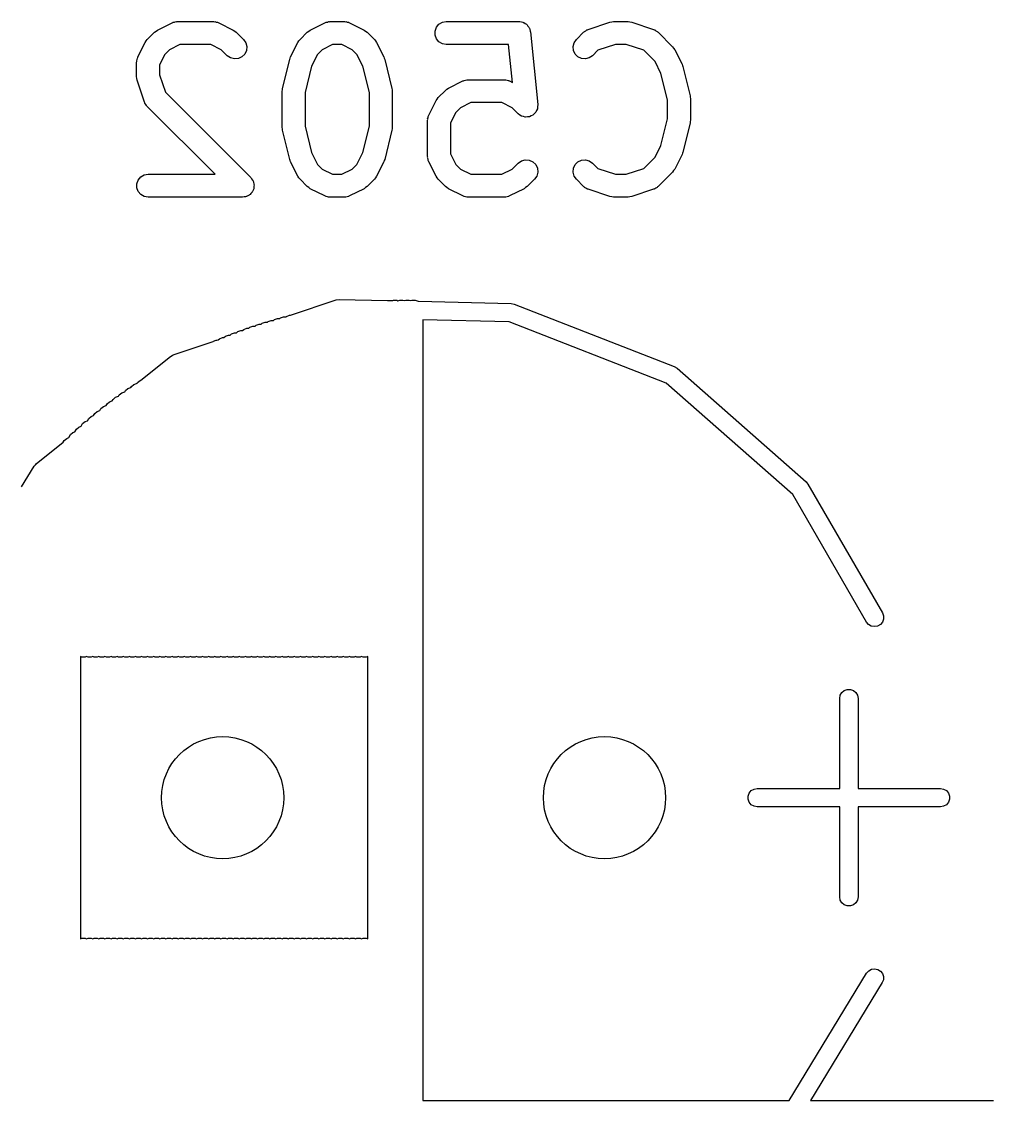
# Model space of a CAD drawing. Extents: x 25 to 326, y -201 to -21.
# Drawn here: x 74.92 to 81.29, y -29.13 to -22.07 of the extents above; entities that cross this region are included whole.
import ezdxf

# ---------------------------------------------------------------- set-up
doc = ezdxf.new("R2010")
doc.units = 0
doc.header["$MEASUREMENT"] = 0
doc.layers.add('BLACK', color=7, linetype='CONTINUOUS')

msp = doc.modelspace()

# ---------------------------------------------------------------- linework, layer by layer
at = {"layer": 'Black'}
for p, q in [((75.8136, -22.1229), (75.9088, -22.0753)), ((75.9088, -22.0753), (75.913, -22.0741)), ((75.913, -22.0741), (75.9167, -22.0719)), ((75.9167, -22.0719), (75.9254, -22.0704)), ((75.9254, -22.0704), (75.9338, -22.0679)), ((75.9338, -22.0679), (75.9381, -22.0681)), ((75.9381, -22.0681), (75.9424, -22.0674)), ((75.9424, -22.0674), (76.1805, -22.0674)), ((76.1805, -22.0674), (76.1847, -22.0681)), ((76.1847, -22.0681), (76.189, -22.0679)), ((76.189, -22.0679), (76.1975, -22.0704)), ((76.1975, -22.0704), (76.2061, -22.0719)), ((76.2061, -22.0719), (76.2099, -22.0741)), ((76.2099, -22.0741), (76.214, -22.0753)), ((76.214, -22.0753), (76.3093, -22.1229)), ((76.8136, -22.1229), (76.9088, -22.0753)), ((76.9088, -22.0753), (76.913, -22.0741)), ((76.913, -22.0741), (76.9167, -22.0719)), ((76.9167, -22.0719), (76.9254, -22.0704)), ((76.9254, -22.0704), (76.9338, -22.0679)), ((76.9338, -22.0679), (76.9381, -22.0681)), ((76.9381, -22.0681), (76.9424, -22.0674)), ((76.9424, -22.0674), (77.0376, -22.0674)), ((77.0376, -22.0674), (77.0419, -22.0681)), ((77.0419, -22.0681), (77.0462, -22.0679)), ((77.0462, -22.0679), (77.0546, -22.0704)), ((77.0546, -22.0704), (77.0633, -22.0719)), ((77.0633, -22.0719), (77.067, -22.0741)), ((77.067, -22.0741), (77.0712, -22.0753)), ((77.0712, -22.0753), (77.1664, -22.1229)), ((77.6304, -22.1294), (77.6393, -22.1049)), ((77.6393, -22.1049), (77.6561, -22.0849)), ((77.6561, -22.0849), (77.6786, -22.0719)), ((77.6786, -22.0719), (77.7043, -22.0674)), ((77.7043, -22.0674), (78.1805, -22.0674)), ((78.1805, -22.0674), (78.1833, -22.0679)), ((78.1833, -22.0679), (78.1861, -22.0676)), ((78.1861, -22.0676), (78.196, -22.0701)), ((78.196, -22.0701), (78.2061, -22.0719)), ((78.2061, -22.0719), (78.2086, -22.0733)), ((78.2086, -22.0733), (78.2113, -22.074)), ((78.2113, -22.074), (78.2198, -22.0798)), ((78.2198, -22.0798), (78.2287, -22.0849)), ((78.2287, -22.0849), (78.2305, -22.0871)), ((78.2305, -22.0871), (78.2328, -22.0887)), ((78.2328, -22.0887), (78.2388, -22.097)), ((78.2388, -22.097), (78.2454, -22.1049)), ((78.2454, -22.1049), (78.2464, -22.1075)), ((78.2464, -22.1075), (78.2481, -22.1098)), ((78.2481, -22.1098), (78.2508, -22.1197)), ((78.6329, -22.1188), (78.7758, -22.0712)), ((78.7758, -22.0712), (78.7877, -22.0695)), ((78.7877, -22.0695), (78.7995, -22.0674)), ((78.7995, -22.0674), (78.8948, -22.0674)), ((78.8948, -22.0674), (78.9066, -22.0695)), ((78.9066, -22.0695), (78.9185, -22.0712)), ((78.9185, -22.0712), (79.0613, -22.1188)), ((75.7465, -22.1846), (75.7941, -22.137)), ((75.7941, -22.137), (75.8039, -22.1301)), ((75.8039, -22.1301), (75.8136, -22.1229)), ((76.3093, -22.1229), (76.3189, -22.1301)), ((76.3189, -22.1301), (76.3287, -22.137)), ((76.3287, -22.137), (76.3764, -22.1846)), ((76.7465, -22.1846), (76.7941, -22.137)), ((76.7941, -22.137), (76.8039, -22.1301)), ((76.8039, -22.1301), (76.8136, -22.1229)), ((77.1664, -22.1229), (77.1761, -22.1301)), ((77.1761, -22.1301), (77.1859, -22.137)), ((77.1859, -22.137), (77.2335, -22.1846)), ((77.6304, -22.1554), (77.6304, -22.1294)), ((77.6393, -22.1799), (77.6304, -22.1554)), ((77.6561, -22.1998), (77.6393, -22.1799)), ((78.2508, -22.1197), (78.2543, -22.1294)), ((78.2543, -22.1294), (78.2543, -22.1322)), ((78.2543, -22.1322), (78.2551, -22.1349)), ((78.2551, -22.1349), (78.3027, -22.6111)), ((78.556, -22.1846), (78.6036, -22.137)), ((78.6036, -22.137), (78.6072, -22.1345)), ((78.6072, -22.1345), (78.61, -22.1313)), ((78.61, -22.1313), (78.6178, -22.1271)), ((78.6178, -22.1271), (78.625, -22.122)), ((78.625, -22.122), (78.6291, -22.1209)), ((78.6291, -22.1209), (78.6329, -22.1188)), ((79.0613, -22.1188), (79.0651, -22.1209)), ((79.0651, -22.1209), (79.0693, -22.122)), ((79.0693, -22.122), (79.0765, -22.1271)), ((79.0765, -22.1271), (79.0842, -22.1313)), ((79.0842, -22.1313), (79.0871, -22.1345)), ((79.0871, -22.1345), (79.0907, -22.137)), ((79.0907, -22.137), (79.1859, -22.2322)), ((75.6848, -22.2993), (75.7324, -22.2041)), ((75.7324, -22.2041), (75.7396, -22.1944)), ((75.7396, -22.1944), (75.7465, -22.1846)), ((75.8916, -22.2516), (75.8612, -22.282)), ((75.9601, -22.2174), (75.8916, -22.2516)), ((76.1628, -22.2174), (75.9601, -22.2174)), ((76.2313, -22.2516), (76.1628, -22.2174)), ((76.2703, -22.2907), (76.2313, -22.2516)), ((76.3764, -22.1846), (76.3913, -22.2059)), ((76.3913, -22.2059), (76.398, -22.2311)), ((76.398, -22.2311), (76.3958, -22.257)), ((76.6848, -22.2993), (76.7324, -22.2041)), ((76.7324, -22.2041), (76.7396, -22.1944)), ((76.7396, -22.1944), (76.7465, -22.1846)), ((76.8916, -22.2516), (76.8612, -22.282)), ((76.9601, -22.2174), (76.8916, -22.2516)), ((77.0199, -22.2174), (76.9601, -22.2174)), ((77.0884, -22.2516), (77.0199, -22.2174)), ((77.1188, -22.282), (77.0884, -22.2516)), ((77.2335, -22.1846), (77.2404, -22.1944)), ((77.2404, -22.1944), (77.2476, -22.2041)), ((77.2476, -22.2041), (77.2952, -22.2993)), ((77.6786, -22.2129), (77.6561, -22.1998)), ((77.7043, -22.2174), (77.6786, -22.2129)), ((78.1126, -22.2174), (77.7043, -22.2174)), ((78.1374, -22.4656), (78.1126, -22.2174)), ((78.5343, -22.2311), (78.5411, -22.2059)), ((78.5366, -22.257), (78.5343, -22.2311)), ((78.5411, -22.2059), (78.556, -22.1846)), ((78.8117, -22.2174), (78.6972, -22.2556)), ((78.8826, -22.2174), (78.8117, -22.2174)), ((78.9971, -22.2556), (78.8826, -22.2174)), ((79.1859, -22.2322), (79.1928, -22.242)), ((79.1928, -22.242), (79.1999, -22.2517)), ((79.1999, -22.2517), (79.2476, -22.3469)), ((75.6774, -22.3243), (75.6799, -22.3159)), ((75.6777, -22.3286), (75.6774, -22.3243)), ((75.6799, -22.3159), (75.6814, -22.3072)), ((75.6814, -22.3072), (75.6836, -22.3035)), ((75.6836, -22.3035), (75.6848, -22.2993)), ((75.8612, -22.282), (75.8269, -22.3506)), ((76.2916, -22.3056), (76.2703, -22.2907)), ((76.3168, -22.3123), (76.2916, -22.3056)), ((76.3427, -22.3101), (76.3168, -22.3123)), ((76.3664, -22.2991), (76.3427, -22.3101)), ((76.3848, -22.2806), (76.3664, -22.2991)), ((76.3958, -22.257), (76.3848, -22.2806)), ((76.6315, -22.5051), (76.6791, -22.3147)), ((76.6791, -22.3147), (76.6825, -22.3072)), ((76.6825, -22.3072), (76.6848, -22.2993)), ((76.8612, -22.282), (76.8227, -22.359)), ((77.1573, -22.359), (77.1188, -22.282)), ((77.2952, -22.2993), (77.2975, -22.3072)), ((77.2975, -22.3072), (77.3009, -22.3147)), ((77.3009, -22.3147), (77.3485, -22.5051)), ((78.5476, -22.2806), (78.5366, -22.257)), ((78.566, -22.2991), (78.5476, -22.2806)), ((78.5896, -22.3101), (78.566, -22.2991)), ((78.6156, -22.3123), (78.5896, -22.3101)), ((78.6407, -22.3056), (78.6156, -22.3123)), ((78.6621, -22.2907), (78.6407, -22.3056)), ((78.6972, -22.2556), (78.6621, -22.2907)), ((79.0712, -22.3297), (78.9971, -22.2556)), ((75.6769, -22.3329), (75.6777, -22.3286)), ((75.6769, -22.4281), (75.6769, -22.3329)), ((75.8269, -22.3506), (75.8269, -22.4159)), ((76.8227, -22.359), (76.7793, -22.5326)), ((77.2007, -22.5326), (77.1573, -22.359)), ((79.1097, -22.4067), (79.0712, -22.3297)), ((79.2476, -22.3469), (79.2499, -22.3548)), ((79.2499, -22.3548), (79.2532, -22.3623)), ((79.2532, -22.3623), (79.3009, -22.5528)), ((75.679, -22.4399), (75.6769, -22.4281)), ((75.6808, -22.4518), (75.679, -22.4399)), ((75.7284, -22.5947), (75.6808, -22.4518)), ((75.8269, -22.4159), (75.8651, -22.5304)), ((77.7184, -22.5039), (77.8136, -22.4563)), ((77.8136, -22.4563), (77.8177, -22.455)), ((77.8177, -22.455), (77.8215, -22.4529)), ((77.8215, -22.4529), (77.8301, -22.4513)), ((77.8301, -22.4513), (77.8386, -22.4488)), ((77.8386, -22.4488), (77.8429, -22.4491)), ((77.8429, -22.4491), (77.8471, -22.4483)), ((77.8471, -22.4483), (78.0852, -22.4483)), ((78.0852, -22.4483), (78.0895, -22.4491)), ((78.0895, -22.4491), (78.0938, -22.4488)), ((78.0938, -22.4488), (78.1022, -22.4513)), ((78.1022, -22.4513), (78.1109, -22.4529)), ((78.1109, -22.4529), (78.1146, -22.455)), ((78.1146, -22.455), (78.1188, -22.4563)), ((78.1188, -22.4563), (78.1374, -22.4656)), ((79.1531, -22.5802), (79.1097, -22.4067)), ((75.8651, -22.5304), (76.424, -23.0893)), ((76.6293, -22.5233), (76.6309, -22.5143)), ((76.6293, -22.7614), (76.6293, -22.5233)), ((76.6309, -22.5143), (76.6315, -22.5051)), ((76.7793, -22.5326), (76.7793, -22.7522)), ((77.2007, -22.7522), (77.2007, -22.5326)), ((77.3485, -22.5051), (77.3491, -22.5143)), ((77.3491, -22.5143), (77.3507, -22.5233)), ((77.3507, -22.5233), (77.3507, -22.7614)), ((77.6513, -22.5655), (77.6989, -22.5179)), ((77.6989, -22.5179), (77.7087, -22.511)), ((77.7087, -22.511), (77.7184, -22.5039)), ((75.7304, -22.5985), (75.7284, -22.5947)), ((75.7315, -22.6026), (75.7304, -22.5985)), ((75.7366, -22.6098), (75.7315, -22.6026)), ((77.5896, -22.6803), (77.6372, -22.585)), ((77.6372, -22.585), (77.6444, -22.5754)), ((77.6444, -22.5754), (77.6513, -22.5655)), ((77.8648, -22.5983), (77.7963, -22.6326)), ((78.0675, -22.5983), (77.8648, -22.5983)), ((78.136, -22.6326), (78.0675, -22.5983)), ((79.1531, -22.7046), (79.1531, -22.5802)), ((79.3009, -22.5528), (79.3015, -22.5619)), ((79.3015, -22.5619), (79.3031, -22.571)), ((79.3031, -22.571), (79.3031, -22.7138)), ((75.7408, -22.6176), (75.7366, -22.6098)), ((75.744, -22.6204), (75.7408, -22.6176)), ((75.7465, -22.624), (75.744, -22.6204)), ((76.1899, -23.0674), (75.7465, -22.624)), ((77.7659, -22.663), (77.7317, -22.7315)), ((77.7963, -22.6326), (77.7659, -22.663)), ((78.1751, -22.6716), (78.136, -22.6326)), ((78.1754, -22.6719), (78.1751, -22.6716)), ((78.1757, -22.6723), (78.1754, -22.6719)), ((78.1861, -22.6793), (78.1757, -22.6723)), ((78.2806, -22.6705), (78.2719, -22.6795)), ((78.2895, -22.6616), (78.2806, -22.6705)), ((78.2897, -22.6612), (78.2895, -22.6616)), ((78.2901, -22.6608), (78.2897, -22.6612)), ((78.2952, -22.6494), (78.2901, -22.6608)), ((78.3005, -22.638), (78.2952, -22.6494)), ((78.3006, -22.6375), (78.3005, -22.638)), ((78.3008, -22.6371), (78.3006, -22.6375)), ((78.3017, -22.6245), (78.3008, -22.6371)), ((78.3028, -22.612), (78.3017, -22.6245)), ((78.3027, -22.6111), (78.3027, -22.6116)), ((78.3027, -22.6116), (78.3028, -22.612)), ((77.5817, -22.7138), (77.5824, -22.7096)), ((77.5817, -22.9519), (77.5817, -22.7138)), ((77.5822, -22.7052), (77.5847, -22.6968)), ((77.5824, -22.7096), (77.5822, -22.7052)), ((77.5847, -22.6968), (77.5862, -22.6882)), ((77.5862, -22.6882), (77.5884, -22.6844)), ((77.5884, -22.6844), (77.5896, -22.6803)), ((77.7317, -22.7315), (77.7317, -22.9342)), ((78.1964, -22.6865), (78.1861, -22.6793)), ((78.1969, -22.6867), (78.1964, -22.6865)), ((78.1972, -22.6869), (78.1969, -22.6867)), ((78.2095, -22.69), (78.1972, -22.6869)), ((78.2216, -22.6933), (78.2095, -22.69)), ((78.222, -22.6932), (78.2216, -22.6933)), ((78.2225, -22.6934), (78.222, -22.6932)), ((78.235, -22.6921), (78.2225, -22.6934)), ((78.2475, -22.691), (78.235, -22.6921)), ((78.2479, -22.6908), (78.2475, -22.691)), ((78.2484, -22.6908), (78.2479, -22.6908)), ((78.2597, -22.6853), (78.2484, -22.6908)), ((78.2711, -22.68), (78.2597, -22.6853)), ((78.2714, -22.6797), (78.2711, -22.68)), ((78.2719, -22.6795), (78.2714, -22.6797)), ((79.1097, -22.8781), (79.1531, -22.7046)), ((79.3009, -22.732), (79.2532, -22.9225)), ((79.3015, -22.7228), (79.3009, -22.732)), ((79.3031, -22.7138), (79.3015, -22.7228)), ((76.6309, -22.7705), (76.6293, -22.7614)), ((76.6315, -22.7796), (76.6309, -22.7705)), ((76.6791, -22.9701), (76.6315, -22.7796)), ((76.7793, -22.7522), (76.8227, -22.9257)), ((77.1573, -22.9257), (77.2007, -22.7522)), ((77.3485, -22.7796), (77.3009, -22.9701)), ((77.3491, -22.7705), (77.3485, -22.7796)), ((77.3507, -22.7614), (77.3491, -22.7705)), ((79.0712, -22.9551), (79.1097, -22.8781)), ((76.8227, -22.9257), (76.8612, -23.0027)), ((77.1188, -23.0027), (77.1573, -22.9257)), ((77.5824, -22.9562), (77.5817, -22.9519)), ((77.5822, -22.9605), (77.5824, -22.9562)), ((77.5847, -22.9689), (77.5822, -22.9605)), ((77.7317, -22.9342), (77.7659, -23.0027)), ((78.9971, -23.0292), (79.0712, -22.9551)), ((79.2476, -22.9378), (79.1999, -23.0331)), ((79.2499, -22.93), (79.2476, -22.9378)), ((79.2532, -22.9225), (79.2499, -22.93)), ((76.6825, -22.9776), (76.6791, -22.9701)), ((76.6848, -22.9854), (76.6825, -22.9776)), ((76.7324, -23.0807), (76.6848, -22.9854)), ((76.8612, -23.0027), (76.8916, -23.0331)), ((77.0884, -23.0331), (77.1188, -23.0027)), ((77.2952, -22.9854), (77.2476, -23.0807)), ((77.2975, -22.9776), (77.2952, -22.9854)), ((77.3009, -22.9701), (77.2975, -22.9776)), ((77.5862, -22.9776), (77.5847, -22.9689)), ((77.5884, -22.9813), (77.5862, -22.9776)), ((77.5896, -22.9854), (77.5884, -22.9813)), ((77.6372, -23.0807), (77.5896, -22.9854)), ((77.7659, -23.0027), (77.7963, -23.0331)), ((78.136, -23.0331), (78.1751, -22.9941)), ((78.1751, -22.9941), (78.1964, -22.9792)), ((78.1964, -22.9792), (78.2216, -22.9724)), ((78.2216, -22.9724), (78.2475, -22.9747)), ((78.2475, -22.9747), (78.2711, -22.9857)), ((78.2711, -22.9857), (78.2895, -23.0041)), ((78.2895, -23.0041), (78.3005, -23.0277)), ((78.3005, -23.0277), (78.3028, -23.0537)), ((78.5343, -23.0537), (78.5366, -23.0277)), ((78.5366, -23.0277), (78.5476, -23.0041)), ((78.5476, -23.0041), (78.566, -22.9857)), ((78.566, -22.9857), (78.5896, -22.9747)), ((78.5896, -22.9747), (78.6156, -22.9724)), ((78.6156, -22.9724), (78.6407, -22.9792)), ((78.6407, -22.9792), (78.6621, -22.9941)), ((78.6621, -22.9941), (78.6972, -23.0292)), ((78.6972, -23.0292), (78.8117, -23.0674)), ((78.8826, -23.0674), (78.9971, -23.0292)), ((75.687, -23.1049), (75.7037, -23.0849)), ((75.7037, -23.0849), (75.7263, -23.0719)), ((75.7263, -23.0719), (75.7519, -23.0674)), ((75.7519, -23.0674), (76.1899, -23.0674)), ((76.424, -23.0893), (76.4296, -23.0974)), ((76.4296, -23.0974), (76.4359, -23.1049)), ((76.7396, -23.0903), (76.7324, -23.0807)), ((76.7465, -23.1002), (76.7396, -23.0903)), ((76.7941, -23.1478), (76.7465, -23.1002)), ((76.8916, -23.0331), (76.9601, -23.0674)), ((76.9601, -23.0674), (77.0199, -23.0674)), ((77.0199, -23.0674), (77.0884, -23.0331)), ((77.2335, -23.1002), (77.1859, -23.1478)), ((77.2404, -23.0903), (77.2335, -23.1002)), ((77.2476, -23.0807), (77.2404, -23.0903)), ((77.6444, -23.0903), (77.6372, -23.0807)), ((77.6513, -23.1002), (77.6444, -23.0903)), ((77.6989, -23.1478), (77.6513, -23.1002)), ((77.7963, -23.0331), (77.8648, -23.0674)), ((77.8648, -23.0674), (78.0675, -23.0674)), ((78.0675, -23.0674), (78.136, -23.0331)), ((78.2811, -23.1002), (78.2335, -23.1478)), ((78.2961, -23.0788), (78.2811, -23.1002)), ((78.3028, -23.0537), (78.2961, -23.0788)), ((78.5411, -23.0788), (78.5343, -23.0537)), ((78.556, -23.1002), (78.5411, -23.0788)), ((78.6036, -23.1478), (78.556, -23.1002)), ((78.8117, -23.0674), (78.8826, -23.0674)), ((79.1859, -23.0526), (79.0907, -23.1478)), ((79.1928, -23.0427), (79.1859, -23.0526)), ((79.1999, -23.0331), (79.1928, -23.0427)), ((75.678, -23.1294), (75.687, -23.1049)), ((75.678, -23.1554), (75.678, -23.1294)), ((75.687, -23.1799), (75.678, -23.1554)), ((76.4359, -23.1049), (76.437, -23.108)), ((76.4393, -23.1707), (76.4359, -23.1799)), ((76.437, -23.108), (76.4389, -23.1107)), ((76.4389, -23.1107), (76.4415, -23.1202)), ((76.4434, -23.1618), (76.4393, -23.1707)), ((76.4415, -23.1202), (76.4448, -23.1294)), ((76.4437, -23.1585), (76.4434, -23.1618)), ((76.4448, -23.1554), (76.4437, -23.1585)), ((76.4448, -23.1294), (76.4448, -23.1327)), ((76.4448, -23.1327), (76.4457, -23.1358)), ((76.4457, -23.1358), (76.4448, -23.1456)), ((76.4448, -23.1456), (76.4448, -23.1554)), ((76.8039, -23.1547), (76.7941, -23.1478)), ((76.8136, -23.1618), (76.8039, -23.1547)), ((76.9088, -23.2095), (76.8136, -23.1618)), ((77.1664, -23.1618), (77.0712, -23.2095)), ((77.1761, -23.1547), (77.1664, -23.1618)), ((77.1859, -23.1478), (77.1761, -23.1547)), ((77.7087, -23.1547), (77.6989, -23.1478)), ((77.7184, -23.1618), (77.7087, -23.1547)), ((77.8136, -23.2095), (77.7184, -23.1618)), ((78.214, -23.1618), (78.1188, -23.2095)), ((78.2237, -23.1547), (78.214, -23.1618)), ((78.2335, -23.1478), (78.2237, -23.1547)), ((78.6072, -23.1503), (78.6036, -23.1478)), ((78.61, -23.1535), (78.6072, -23.1503)), ((78.6178, -23.1577), (78.61, -23.1535)), ((78.625, -23.1627), (78.6178, -23.1577)), ((78.6291, -23.1639), (78.625, -23.1627)), ((78.6329, -23.1659), (78.6291, -23.1639)), ((78.7758, -23.2135), (78.6329, -23.1659)), ((79.0613, -23.1659), (78.9185, -23.2135)), ((79.0651, -23.1639), (79.0613, -23.1659)), ((79.0693, -23.1627), (79.0651, -23.1639)), ((79.0765, -23.1577), (79.0693, -23.1627)), ((79.0842, -23.1535), (79.0765, -23.1577)), ((79.0871, -23.1503), (79.0842, -23.1535)), ((79.0907, -23.1478), (79.0871, -23.1503)), ((75.7037, -23.1998), (75.687, -23.1799)), ((75.7263, -23.2129), (75.7037, -23.1998)), ((75.7519, -23.2174), (75.7263, -23.2129)), ((76.371, -23.2174), (75.7519, -23.2174)), ((76.3806, -23.2157), (76.371, -23.2174)), ((76.3904, -23.2148), (76.3806, -23.2157)), ((76.3934, -23.2134), (76.3904, -23.2148)), ((76.3966, -23.2129), (76.3934, -23.2134)), ((76.4051, -23.208), (76.3966, -23.2129)), ((76.414, -23.2038), (76.4051, -23.208)), ((76.4163, -23.2015), (76.414, -23.2038)), ((76.4192, -23.1998), (76.4163, -23.2015)), ((76.4255, -23.1923), (76.4192, -23.1998)), ((76.4324, -23.1854), (76.4255, -23.1923)), ((76.4338, -23.1824), (76.4324, -23.1854)), ((76.4359, -23.1799), (76.4338, -23.1824)), ((76.913, -23.2107), (76.9088, -23.2095)), ((76.9167, -23.2129), (76.913, -23.2107)), ((76.9254, -23.2144), (76.9167, -23.2129)), ((76.9338, -23.2169), (76.9254, -23.2144)), ((76.9381, -23.2166), (76.9338, -23.2169)), ((76.9424, -23.2174), (76.9381, -23.2166)), ((77.0376, -23.2174), (76.9424, -23.2174)), ((77.0419, -23.2166), (77.0376, -23.2174)), ((77.0462, -23.2169), (77.0419, -23.2166)), ((77.0546, -23.2144), (77.0462, -23.2169)), ((77.0633, -23.2129), (77.0546, -23.2144)), ((77.067, -23.2107), (77.0633, -23.2129)), ((77.0712, -23.2095), (77.067, -23.2107)), ((77.8177, -23.2107), (77.8136, -23.2095)), ((77.8215, -23.2129), (77.8177, -23.2107)), ((77.8301, -23.2144), (77.8215, -23.2129)), ((77.8386, -23.2169), (77.8301, -23.2144)), ((77.8429, -23.2166), (77.8386, -23.2169)), ((77.8471, -23.2174), (77.8429, -23.2166)), ((78.0852, -23.2174), (77.8471, -23.2174)), ((78.0895, -23.2166), (78.0852, -23.2174)), ((78.0938, -23.2169), (78.0895, -23.2166)), ((78.1022, -23.2144), (78.0938, -23.2169)), ((78.1109, -23.2129), (78.1022, -23.2144)), ((78.1146, -23.2107), (78.1109, -23.2129)), ((78.1188, -23.2095), (78.1146, -23.2107)), ((78.7877, -23.2153), (78.7758, -23.2135)), ((78.7995, -23.2174), (78.7877, -23.2153)), ((78.8948, -23.2174), (78.7995, -23.2174)), ((78.9066, -23.2153), (78.8948, -23.2174)), ((78.9185, -23.2135), (78.9066, -23.2153)), ((76.6844, -23.9909), (76.9831, -23.8901)), ((76.9831, -23.8901), (77.0037, -23.8869)), ((77.0037, -23.8869), (77.0037, -23.8869)), ((77.0037, -23.8869), (77.3185, -23.8943)), ((77.3185, -23.8943), (77.3196, -23.8939)), ((77.3196, -23.8939), (77.3404, -23.8939)), ((77.3404, -23.8939), (77.3431, -23.8949)), ((77.3431, -23.8949), (77.3535, -23.8951)), ((77.3535, -23.8951), (77.3596, -23.8929)), ((77.3596, -23.8929), (77.3804, -23.8929)), ((77.3804, -23.8929), (77.3873, -23.8954)), ((77.3873, -23.8954), (77.3996, -23.8909)), ((77.3996, -23.8909), (77.4204, -23.8909)), ((77.4204, -23.8909), (77.43, -23.8944)), ((77.43, -23.8944), (77.4396, -23.8909)), ((77.4396, -23.8909), (77.4604, -23.8909)), ((77.4604, -23.8909), (77.47, -23.8944)), ((77.47, -23.8944), (77.4796, -23.8909)), ((77.4796, -23.8909), (77.5004, -23.8909)), ((77.5004, -23.8909), (77.52, -23.898)), ((77.52, -23.898), (77.5212, -23.8991)), ((77.5212, -23.8991), (78.1286, -23.9133)), ((78.1286, -23.9133), (78.149, -23.9174)), ((78.149, -23.9174), (79.1971, -24.3269)), ((76.5732, -24.0239), (76.579, -24.019)), ((76.579, -24.019), (76.5986, -24.0119)), ((76.5986, -24.0119), (76.6144, -24.0119)), ((76.6144, -24.0119), (76.619, -24.008)), ((76.619, -24.008), (76.6386, -24.0009)), ((76.6386, -24.0009), (76.6548, -24.0009)), ((76.6548, -24.0009), (76.6561, -24.0005)), ((76.6561, -24.0005), (76.659, -23.998)), ((76.659, -23.998), (76.6786, -23.9909)), ((76.6786, -23.9909), (76.6844, -23.9909)), ((78.1152, -24.033), (77.55, -24.0198)), ((77.55, -24.0198), (77.55, -29.132)), ((76.339, -24.097), (76.3586, -24.0899)), ((76.3586, -24.0899), (76.3708, -24.0899)), ((76.3708, -24.0899), (76.379, -24.083)), ((76.379, -24.083), (76.3986, -24.0759)), ((76.3986, -24.0759), (76.4108, -24.0759)), ((76.4108, -24.0759), (76.419, -24.069)), ((76.419, -24.069), (76.4386, -24.0619)), ((76.4386, -24.0619), (76.452, -24.0619)), ((76.452, -24.0619), (76.459, -24.056)), ((76.459, -24.056), (76.4786, -24.0489)), ((76.4786, -24.0489), (76.492, -24.0489)), ((76.492, -24.0489), (76.499, -24.043)), ((76.499, -24.043), (76.5186, -24.0359)), ((76.5186, -24.0359), (76.5332, -24.0359)), ((76.5332, -24.0359), (76.539, -24.031)), ((76.539, -24.031), (76.5586, -24.0239)), ((76.5586, -24.0239), (76.5732, -24.0239)), ((79.1436, -24.4348), (78.1152, -24.033)), ((75.917, -24.2501), (76.1779, -24.1619)), ((76.1779, -24.1619), (76.179, -24.161)), ((76.179, -24.161), (76.1986, -24.1539)), ((76.1986, -24.1539), (76.2017, -24.1539)), ((76.2017, -24.1539), (76.2109, -24.1508)), ((76.2109, -24.1508), (76.219, -24.144)), ((76.219, -24.144), (76.2386, -24.1369)), ((76.2386, -24.1369), (76.2484, -24.1369)), ((76.2484, -24.1369), (76.259, -24.128)), ((76.259, -24.128), (76.2786, -24.1209)), ((76.2786, -24.1209), (76.2884, -24.1209)), ((76.2884, -24.1209), (76.299, -24.112)), ((76.299, -24.112), (76.3186, -24.1049)), ((76.3186, -24.1049), (76.3296, -24.1049)), ((76.3296, -24.1049), (76.339, -24.097)), ((75.7053, -24.4147), (75.8987, -24.2601)), ((75.8987, -24.2601), (75.9101, -24.2538)), ((75.8987, -24.2601), (75.8987, -24.2601)), ((75.9101, -24.2538), (75.917, -24.2501)), ((75.917, -24.2501), (75.917, -24.2501)), ((79.1971, -24.3269), (79.2149, -24.3377)), ((79.2149, -24.3377), (80.0597, -25.081)), ((75.643, -24.4574), (75.659, -24.444)), ((75.659, -24.444), (75.6768, -24.4376)), ((75.6768, -24.4376), (75.6808, -24.4344)), ((75.6808, -24.4344), (75.683, -24.4304)), ((75.683, -24.4304), (75.699, -24.417)), ((75.699, -24.417), (75.7053, -24.4147)), ((79.973, -25.1646), (79.1436, -24.4348)), ((75.558, -24.5211), (75.563, -24.5124)), ((75.563, -24.5124), (75.579, -24.499)), ((75.579, -24.499), (75.5986, -24.4919)), ((75.5986, -24.4919), (75.5987, -24.4919)), ((75.5987, -24.4919), (75.603, -24.4844)), ((75.603, -24.4844), (75.619, -24.471)), ((75.619, -24.471), (75.6386, -24.4639)), ((75.6386, -24.4639), (75.6393, -24.4639)), ((75.6393, -24.4639), (75.643, -24.4574)), ((75.459, -24.588), (75.4773, -24.5814)), ((75.4773, -24.5814), (75.483, -24.5714)), ((75.483, -24.5714), (75.499, -24.558)), ((75.499, -24.558), (75.5173, -24.5514)), ((75.5173, -24.5514), (75.523, -24.5414)), ((75.523, -24.5414), (75.539, -24.528)), ((75.539, -24.528), (75.558, -24.5211)), ((75.363, -24.6664), (75.379, -24.653)), ((75.379, -24.653), (75.3951, -24.6472)), ((75.3951, -24.6472), (75.403, -24.6334)), ((75.403, -24.6334), (75.419, -24.62)), ((75.419, -24.62), (75.4358, -24.6139)), ((75.4358, -24.6139), (75.443, -24.6014)), ((75.443, -24.6014), (75.459, -24.588)), ((75.283, -24.7364), (75.299, -24.723)), ((75.299, -24.723), (75.3129, -24.718)), ((75.3129, -24.718), (75.323, -24.7004)), ((75.323, -24.7004), (75.339, -24.687)), ((75.339, -24.687), (75.3544, -24.6814)), ((75.3544, -24.6814), (75.363, -24.6664)), ((75.203, -24.8104), (75.219, -24.797)), ((75.219, -24.797), (75.2323, -24.7922)), ((75.2323, -24.7922), (75.2326, -24.7905)), ((75.2326, -24.7905), (75.243, -24.7724)), ((75.243, -24.7724), (75.259, -24.759)), ((75.259, -24.759), (75.2729, -24.754)), ((75.2729, -24.754), (75.283, -24.7364)), ((75.02, -24.963), (75.1965, -24.8218)), ((75.1965, -24.8218), (75.203, -24.8104)), ((74.924, -25.1136), (75.0062, -24.9786)), ((75.0062, -24.9786), (75.0138, -24.97)), ((75.0062, -24.9786), (75.0062, -24.9786)), ((75.0138, -24.97), (75.02, -24.963)), ((75.02, -24.963), (75.02, -24.963)), ((80.0597, -25.081), (80.0658, -25.0886)), ((74.923, -25.1144), (74.924, -25.1136)), ((80.0658, -25.0886), (80.072, -25.0961)), ((80.072, -25.0961), (80.5594, -25.94)), ((80.4555, -26), (79.973, -25.1646)), ((80.5594, -25.94), (80.5666, -25.9596)), ((80.5666, -25.9804), (80.5594, -26)), ((80.5666, -25.9596), (80.5666, -25.9804)), ((80.4689, -26.016), (80.4555, -26)), ((80.487, -26.0264), (80.4689, -26.016)), ((80.5075, -26.03), (80.487, -26.0264)), ((80.528, -26.0264), (80.5075, -26.03)), ((80.5461, -26.016), (80.528, -26.0264)), ((80.5594, -26), (80.5461, -26.016)), ((75.3186, -26.2291), (75.309, -26.2256)), ((75.309, -26.2256), (75.309, -28.0744)), ((75.3394, -26.2291), (75.3186, -26.2291)), ((75.349, -26.2256), (75.3394, -26.2291)), ((75.3586, -26.2291), (75.349, -26.2256)), ((75.3794, -26.2291), (75.3586, -26.2291)), ((75.389, -26.2256), (75.3794, -26.2291)), ((75.3986, -26.2291), (75.389, -26.2256)), ((75.4194, -26.2291), (75.3986, -26.2291)), ((75.429, -26.2256), (75.4194, -26.2291)), ((75.4386, -26.2291), (75.429, -26.2256)), ((75.4594, -26.2291), (75.4386, -26.2291)), ((75.469, -26.2256), (75.4594, -26.2291)), ((75.4786, -26.2291), (75.469, -26.2256)), ((75.4994, -26.2291), (75.4786, -26.2291)), ((75.509, -26.2256), (75.4994, -26.2291)), ((75.5186, -26.2291), (75.509, -26.2256)), ((75.5394, -26.2291), (75.5186, -26.2291)), ((75.549, -26.2256), (75.5394, -26.2291)), ((75.5586, -26.2291), (75.549, -26.2256)), ((75.5794, -26.2291), (75.5586, -26.2291)), ((75.589, -26.2256), (75.5794, -26.2291)), ((75.5986, -26.2291), (75.589, -26.2256)), ((75.6194, -26.2291), (75.5986, -26.2291)), ((75.629, -26.2256), (75.6194, -26.2291)), ((75.6386, -26.2291), (75.629, -26.2256)), ((75.6594, -26.2291), (75.6386, -26.2291)), ((75.669, -26.2256), (75.6594, -26.2291)), ((75.6786, -26.2291), (75.669, -26.2256)), ((75.6994, -26.2291), (75.6786, -26.2291)), ((75.709, -26.2256), (75.6994, -26.2291)), ((75.7186, -26.2291), (75.709, -26.2256)), ((75.7394, -26.2291), (75.7186, -26.2291)), ((75.749, -26.2256), (75.7394, -26.2291)), ((75.7586, -26.2291), (75.749, -26.2256)), ((75.7794, -26.2291), (75.7586, -26.2291)), ((75.789, -26.2256), (75.7794, -26.2291)), ((75.7986, -26.2291), (75.789, -26.2256)), ((75.8194, -26.2291), (75.7986, -26.2291)), ((75.829, -26.2256), (75.8194, -26.2291)), ((75.8386, -26.2291), (75.829, -26.2256)), ((75.8594, -26.2291), (75.8386, -26.2291)), ((75.869, -26.2256), (75.8594, -26.2291)), ((75.8786, -26.2291), (75.869, -26.2256)), ((75.8994, -26.2291), (75.8786, -26.2291)), ((75.909, -26.2256), (75.8994, -26.2291)), ((75.9186, -26.2291), (75.909, -26.2256)), ((75.9394, -26.2291), (75.9186, -26.2291)), ((75.949, -26.2256), (75.9394, -26.2291)), ((75.9586, -26.2291), (75.949, -26.2256)), ((75.9794, -26.2291), (75.9586, -26.2291)), ((75.989, -26.2256), (75.9794, -26.2291)), ((75.9986, -26.2291), (75.989, -26.2256)), ((76.0194, -26.2291), (75.9986, -26.2291)), ((76.029, -26.2256), (76.0194, -26.2291)), ((76.0386, -26.2291), (76.029, -26.2256)), ((76.0594, -26.2291), (76.0386, -26.2291)), ((76.069, -26.2256), (76.0594, -26.2291)), ((76.0786, -26.2291), (76.069, -26.2256)), ((76.0994, -26.2291), (76.0786, -26.2291)), ((76.109, -26.2256), (76.0994, -26.2291)), ((76.1186, -26.2291), (76.109, -26.2256)), ((76.1394, -26.2291), (76.1186, -26.2291)), ((76.149, -26.2256), (76.1394, -26.2291)), ((76.1586, -26.2291), (76.149, -26.2256)), ((76.1794, -26.2291), (76.1586, -26.2291)), ((76.189, -26.2256), (76.1794, -26.2291)), ((76.1986, -26.2291), (76.189, -26.2256)), ((76.2194, -26.2291), (76.1986, -26.2291)), ((76.229, -26.2256), (76.2194, -26.2291)), ((76.2386, -26.2291), (76.229, -26.2256)), ((76.2594, -26.2291), (76.2386, -26.2291)), ((76.269, -26.2256), (76.2594, -26.2291)), ((76.2786, -26.2291), (76.269, -26.2256)), ((76.2994, -26.2291), (76.2786, -26.2291)), ((76.309, -26.2256), (76.2994, -26.2291)), ((76.3186, -26.2291), (76.309, -26.2256)), ((76.3394, -26.2291), (76.3186, -26.2291)), ((76.349, -26.2256), (76.3394, -26.2291)), ((76.3586, -26.2291), (76.349, -26.2256)), ((76.3794, -26.2291), (76.3586, -26.2291)), ((76.389, -26.2256), (76.3794, -26.2291)), ((76.3986, -26.2291), (76.389, -26.2256)), ((76.4194, -26.2291), (76.3986, -26.2291)), ((76.429, -26.2256), (76.4194, -26.2291)), ((76.4386, -26.2291), (76.429, -26.2256)), ((76.4594, -26.2291), (76.4386, -26.2291)), ((76.469, -26.2256), (76.4594, -26.2291)), ((76.4786, -26.2291), (76.469, -26.2256)), ((76.4994, -26.2291), (76.4786, -26.2291)), ((76.509, -26.2256), (76.4994, -26.2291)), ((76.5186, -26.2291), (76.509, -26.2256)), ((76.5394, -26.2291), (76.5186, -26.2291)), ((76.549, -26.2256), (76.5394, -26.2291)), ((76.5586, -26.2291), (76.549, -26.2256)), ((76.5794, -26.2291), (76.5586, -26.2291)), ((76.589, -26.2256), (76.5794, -26.2291)), ((76.5986, -26.2291), (76.589, -26.2256)), ((76.6194, -26.2291), (76.5986, -26.2291)), ((76.629, -26.2256), (76.6194, -26.2291)), ((76.6386, -26.2291), (76.629, -26.2256)), ((76.6594, -26.2291), (76.6386, -26.2291)), ((76.669, -26.2256), (76.6594, -26.2291)), ((76.6786, -26.2291), (76.669, -26.2256)), ((76.6994, -26.2291), (76.6786, -26.2291)), ((76.709, -26.2256), (76.6994, -26.2291)), ((76.7186, -26.2291), (76.709, -26.2256)), ((76.7394, -26.2291), (76.7186, -26.2291)), ((76.749, -26.2256), (76.7394, -26.2291)), ((76.7586, -26.2291), (76.749, -26.2256)), ((76.7794, -26.2291), (76.7586, -26.2291)), ((76.7895, -26.2254), (76.7794, -26.2291)), ((76.7996, -26.2291), (76.7895, -26.2254)), ((76.8204, -26.2291), (76.7996, -26.2291)), ((76.83, -26.2256), (76.8204, -26.2291)), ((76.8396, -26.2291), (76.83, -26.2256)), ((76.8604, -26.2291), (76.8396, -26.2291)), ((76.87, -26.2256), (76.8604, -26.2291)), ((76.8796, -26.2291), (76.87, -26.2256)), ((76.9004, -26.2291), (76.8796, -26.2291)), ((76.91, -26.2256), (76.9004, -26.2291)), ((76.9196, -26.2291), (76.91, -26.2256)), ((76.9404, -26.2291), (76.9196, -26.2291)), ((76.95, -26.2256), (76.9404, -26.2291)), ((76.9596, -26.2291), (76.95, -26.2256)), ((76.9804, -26.2291), (76.9596, -26.2291)), ((76.99, -26.2256), (76.9804, -26.2291)), ((76.9996, -26.2291), (76.99, -26.2256)), ((77.0204, -26.2291), (76.9996, -26.2291)), ((77.03, -26.2256), (77.0204, -26.2291)), ((77.0396, -26.2291), (77.03, -26.2256)), ((77.0604, -26.2291), (77.0396, -26.2291)), ((77.07, -26.2256), (77.0604, -26.2291)), ((77.0796, -26.2291), (77.07, -26.2256)), ((77.1004, -26.2291), (77.0796, -26.2291)), ((77.11, -26.2256), (77.1004, -26.2291)), ((77.1196, -26.2291), (77.11, -26.2256)), ((77.1404, -26.2291), (77.1196, -26.2291)), ((77.15, -26.2256), (77.1404, -26.2291)), ((77.1596, -26.2291), (77.15, -26.2256)), ((77.1804, -26.2291), (77.1596, -26.2291)), ((77.19, -26.2256), (77.1804, -26.2291)), ((77.19, -28.0744), (77.19, -26.2256)), ((80.28, -26.5), (80.2836, -26.4795)), ((80.2836, -26.4795), (80.294, -26.4614)), ((80.294, -26.4614), (80.31, -26.448)), ((80.31, -26.448), (80.3296, -26.4409)), ((80.3296, -26.4409), (80.3504, -26.4409)), ((80.3504, -26.4409), (80.37, -26.448)), ((80.37, -26.448), (80.386, -26.4614)), ((80.386, -26.4614), (80.3964, -26.4795)), ((80.3964, -26.4795), (80.4, -26.5)), ((80.28, -27.09), (80.28, -26.5)), ((80.4, -26.5), (80.4, -27.09)), ((79.6809, -27.1396), (79.688, -27.12)), ((79.688, -27.12), (79.7014, -27.104)), ((79.7014, -27.104), (79.7195, -27.0936)), ((79.7195, -27.0936), (79.74, -27.09)), ((79.74, -27.09), (80.28, -27.09)), ((80.4, -27.09), (80.94, -27.09)), ((80.94, -27.09), (80.9605, -27.0936)), ((80.9605, -27.0936), (80.9786, -27.104)), ((80.9786, -27.104), (80.992, -27.12)), ((80.992, -27.12), (80.9991, -27.1396)), ((79.6809, -27.1604), (79.6809, -27.1396)), ((79.688, -27.18), (79.6809, -27.1604)), ((79.7014, -27.196), (79.688, -27.18)), ((79.7195, -27.2064), (79.7014, -27.196)), ((80.9786, -27.196), (80.9605, -27.2064)), ((80.992, -27.18), (80.9786, -27.196)), ((80.9991, -27.1604), (80.992, -27.18)), ((80.9991, -27.1396), (80.9991, -27.1604)), ((79.74, -27.21), (79.7195, -27.2064)), ((80.28, -27.21), (79.74, -27.21)), ((80.28, -27.8), (80.28, -27.21)), ((80.94, -27.21), (80.4, -27.21)), ((80.4, -27.21), (80.4, -27.8)), ((80.9605, -27.2064), (80.94, -27.21)), ((80.2836, -27.8205), (80.28, -27.8)), ((80.294, -27.8386), (80.2836, -27.8205)), ((80.3964, -27.8205), (80.386, -27.8386)), ((80.4, -27.8), (80.3964, -27.8205)), ((80.31, -27.852), (80.294, -27.8386)), ((80.3296, -27.8591), (80.31, -27.852)), ((80.3504, -27.8591), (80.3296, -27.8591)), ((80.37, -27.852), (80.3504, -27.8591)), ((80.386, -27.8386), (80.37, -27.852)), ((75.309, -28.0744), (75.3186, -28.0709)), ((75.3186, -28.0709), (75.3394, -28.0709)), ((75.3394, -28.0709), (75.349, -28.0744)), ((75.349, -28.0744), (75.3586, -28.0709)), ((75.3586, -28.0709), (75.3794, -28.0709)), ((75.3794, -28.0709), (75.389, -28.0744)), ((75.389, -28.0744), (75.3986, -28.0709)), ((75.3986, -28.0709), (75.4194, -28.0709)), ((75.4194, -28.0709), (75.429, -28.0744)), ((75.429, -28.0744), (75.4386, -28.0709)), ((75.4386, -28.0709), (75.4594, -28.0709)), ((75.4594, -28.0709), (75.469, -28.0744)), ((75.469, -28.0744), (75.4786, -28.0709)), ((75.4786, -28.0709), (75.4994, -28.0709)), ((75.4994, -28.0709), (75.509, -28.0744)), ((75.509, -28.0744), (75.5186, -28.0709)), ((75.5186, -28.0709), (75.5394, -28.0709)), ((75.5394, -28.0709), (75.549, -28.0744)), ((75.549, -28.0744), (75.5586, -28.0709)), ((75.5586, -28.0709), (75.5794, -28.0709)), ((75.5794, -28.0709), (75.589, -28.0744)), ((75.589, -28.0744), (75.5986, -28.0709)), ((75.5986, -28.0709), (75.6194, -28.0709)), ((75.6194, -28.0709), (75.629, -28.0744)), ((75.629, -28.0744), (75.6386, -28.0709)), ((75.6386, -28.0709), (75.6594, -28.0709)), ((75.6594, -28.0709), (75.669, -28.0744)), ((75.669, -28.0744), (75.6786, -28.0709)), ((75.6786, -28.0709), (75.6994, -28.0709)), ((75.6994, -28.0709), (75.709, -28.0744)), ((75.709, -28.0744), (75.7186, -28.0709)), ((75.7186, -28.0709), (75.7394, -28.0709)), ((75.7394, -28.0709), (75.749, -28.0744)), ((75.749, -28.0744), (75.7586, -28.0709)), ((75.7586, -28.0709), (75.7794, -28.0709)), ((75.7794, -28.0709), (75.789, -28.0744)), ((75.789, -28.0744), (75.7986, -28.0709)), ((75.7986, -28.0709), (75.8194, -28.0709)), ((75.8194, -28.0709), (75.829, -28.0744)), ((75.829, -28.0744), (75.8386, -28.0709)), ((75.8386, -28.0709), (75.8594, -28.0709)), ((75.8594, -28.0709), (75.869, -28.0744)), ((75.869, -28.0744), (75.8786, -28.0709)), ((75.8786, -28.0709), (75.8994, -28.0709)), ((75.8994, -28.0709), (75.909, -28.0744)), ((75.909, -28.0744), (75.9186, -28.0709)), ((75.9186, -28.0709), (75.9394, -28.0709)), ((75.9394, -28.0709), (75.949, -28.0744)), ((75.949, -28.0744), (75.9586, -28.0709)), ((75.9586, -28.0709), (75.9794, -28.0709)), ((75.9794, -28.0709), (75.989, -28.0744)), ((75.989, -28.0744), (75.9986, -28.0709)), ((75.9986, -28.0709), (76.0194, -28.0709)), ((76.0194, -28.0709), (76.029, -28.0744)), ((76.029, -28.0744), (76.0386, -28.0709)), ((76.0386, -28.0709), (76.0594, -28.0709)), ((76.0594, -28.0709), (76.069, -28.0744)), ((76.069, -28.0744), (76.0786, -28.0709)), ((76.0786, -28.0709), (76.0994, -28.0709)), ((76.0994, -28.0709), (76.109, -28.0744)), ((76.109, -28.0744), (76.1186, -28.0709)), ((76.1186, -28.0709), (76.1394, -28.0709)), ((76.1394, -28.0709), (76.149, -28.0744)), ((76.149, -28.0744), (76.1586, -28.0709)), ((76.1586, -28.0709), (76.1794, -28.0709)), ((76.1794, -28.0709), (76.189, -28.0744)), ((76.189, -28.0744), (76.1986, -28.0709)), ((76.1986, -28.0709), (76.2194, -28.0709)), ((76.2194, -28.0709), (76.229, -28.0744)), ((76.229, -28.0744), (76.2386, -28.0709)), ((76.2386, -28.0709), (76.2594, -28.0709)), ((76.2594, -28.0709), (76.269, -28.0744)), ((76.269, -28.0744), (76.2786, -28.0709)), ((76.2786, -28.0709), (76.2994, -28.0709)), ((76.2994, -28.0709), (76.309, -28.0744)), ((76.309, -28.0744), (76.3186, -28.0709)), ((76.3186, -28.0709), (76.3394, -28.0709)), ((76.3394, -28.0709), (76.349, -28.0744)), ((76.349, -28.0744), (76.3586, -28.0709)), ((76.3586, -28.0709), (76.3794, -28.0709)), ((76.3794, -28.0709), (76.389, -28.0744)), ((76.389, -28.0744), (76.3986, -28.0709)), ((76.3986, -28.0709), (76.4194, -28.0709)), ((76.4194, -28.0709), (76.429, -28.0744)), ((76.429, -28.0744), (76.4386, -28.0709)), ((76.4386, -28.0709), (76.4594, -28.0709)), ((76.4594, -28.0709), (76.469, -28.0744)), ((76.469, -28.0744), (76.4786, -28.0709)), ((76.4786, -28.0709), (76.4994, -28.0709)), ((76.4994, -28.0709), (76.509, -28.0744)), ((76.509, -28.0744), (76.5186, -28.0709)), ((76.5186, -28.0709), (76.5394, -28.0709)), ((76.5394, -28.0709), (76.549, -28.0744)), ((76.549, -28.0744), (76.5586, -28.0709)), ((76.5586, -28.0709), (76.5794, -28.0709)), ((76.5794, -28.0709), (76.589, -28.0744)), ((76.589, -28.0744), (76.5986, -28.0709)), ((76.5986, -28.0709), (76.6194, -28.0709)), ((76.6194, -28.0709), (76.629, -28.0744)), ((76.629, -28.0744), (76.6386, -28.0709)), ((76.6386, -28.0709), (76.6594, -28.0709)), ((76.6594, -28.0709), (76.669, -28.0744)), ((76.669, -28.0744), (76.6786, -28.0709)), ((76.6786, -28.0709), (76.6994, -28.0709)), ((76.6994, -28.0709), (76.709, -28.0744)), ((76.709, -28.0744), (76.7186, -28.0709)), ((76.7186, -28.0709), (76.7394, -28.0709)), ((76.7394, -28.0709), (76.749, -28.0744)), ((76.749, -28.0744), (76.7586, -28.0709)), ((76.7586, -28.0709), (76.7794, -28.0709)), ((76.7794, -28.0709), (76.7895, -28.0746)), ((76.7895, -28.0746), (76.7996, -28.0709)), ((76.7996, -28.0709), (76.8204, -28.0709)), ((76.8204, -28.0709), (76.83, -28.0744)), ((76.83, -28.0744), (76.8396, -28.0709)), ((76.8396, -28.0709), (76.8604, -28.0709)), ((76.8604, -28.0709), (76.87, -28.0744)), ((76.87, -28.0744), (76.8796, -28.0709)), ((76.8796, -28.0709), (76.9004, -28.0709)), ((76.9004, -28.0709), (76.91, -28.0744)), ((76.91, -28.0744), (76.9196, -28.0709)), ((76.9196, -28.0709), (76.9404, -28.0709)), ((76.9404, -28.0709), (76.95, -28.0744)), ((76.95, -28.0744), (76.9596, -28.0709)), ((76.9596, -28.0709), (76.9804, -28.0709)), ((76.9804, -28.0709), (76.99, -28.0744)), ((76.99, -28.0744), (76.9996, -28.0709)), ((76.9996, -28.0709), (77.0204, -28.0709)), ((77.0204, -28.0709), (77.03, -28.0744)), ((77.03, -28.0744), (77.0396, -28.0709)), ((77.0396, -28.0709), (77.0604, -28.0709)), ((77.0604, -28.0709), (77.07, -28.0744)), ((77.07, -28.0744), (77.0796, -28.0709)), ((77.0796, -28.0709), (77.1004, -28.0709)), ((77.1004, -28.0709), (77.11, -28.0744)), ((77.11, -28.0744), (77.1196, -28.0709)), ((77.1196, -28.0709), (77.1404, -28.0709)), ((77.1404, -28.0709), (77.15, -28.0744)), ((77.15, -28.0744), (77.1596, -28.0709)), ((77.1596, -28.0709), (77.1804, -28.0709)), ((77.1804, -28.0709), (77.19, -28.0744)), ((79.9485, -29.132), (80.4562, -28.2988)), ((80.4562, -28.2988), (80.47, -28.2831)), ((80.47, -28.2831), (80.4883, -28.2731)), ((80.4883, -28.2731), (80.5089, -28.27)), ((80.5089, -28.27), (80.5293, -28.2741)), ((80.5293, -28.2741), (80.5471, -28.285)), ((80.5471, -28.285), (80.5601, -28.3012)), ((80.5601, -28.3012), (80.5668, -28.321)), ((80.5668, -28.321), (80.5663, -28.3418)), ((80.5587, -28.3612), (80.089, -29.132)), ((80.5663, -28.3418), (80.5587, -28.3612)), ((77.55, -29.132), (79.9485, -29.132)), ((80.089, -29.132), (81.28, -29.132)), ((81.28, -29.132), (81.2865, -29.1331))]:
    msp.add_line(p, q, dxfattribs=at)
for centre in [(76.24, -27.15), (78.74, -27.15)]:
    msp.add_circle(centre, 0.4, dxfattribs=at)

doc.saveas('drawing.dxf')
